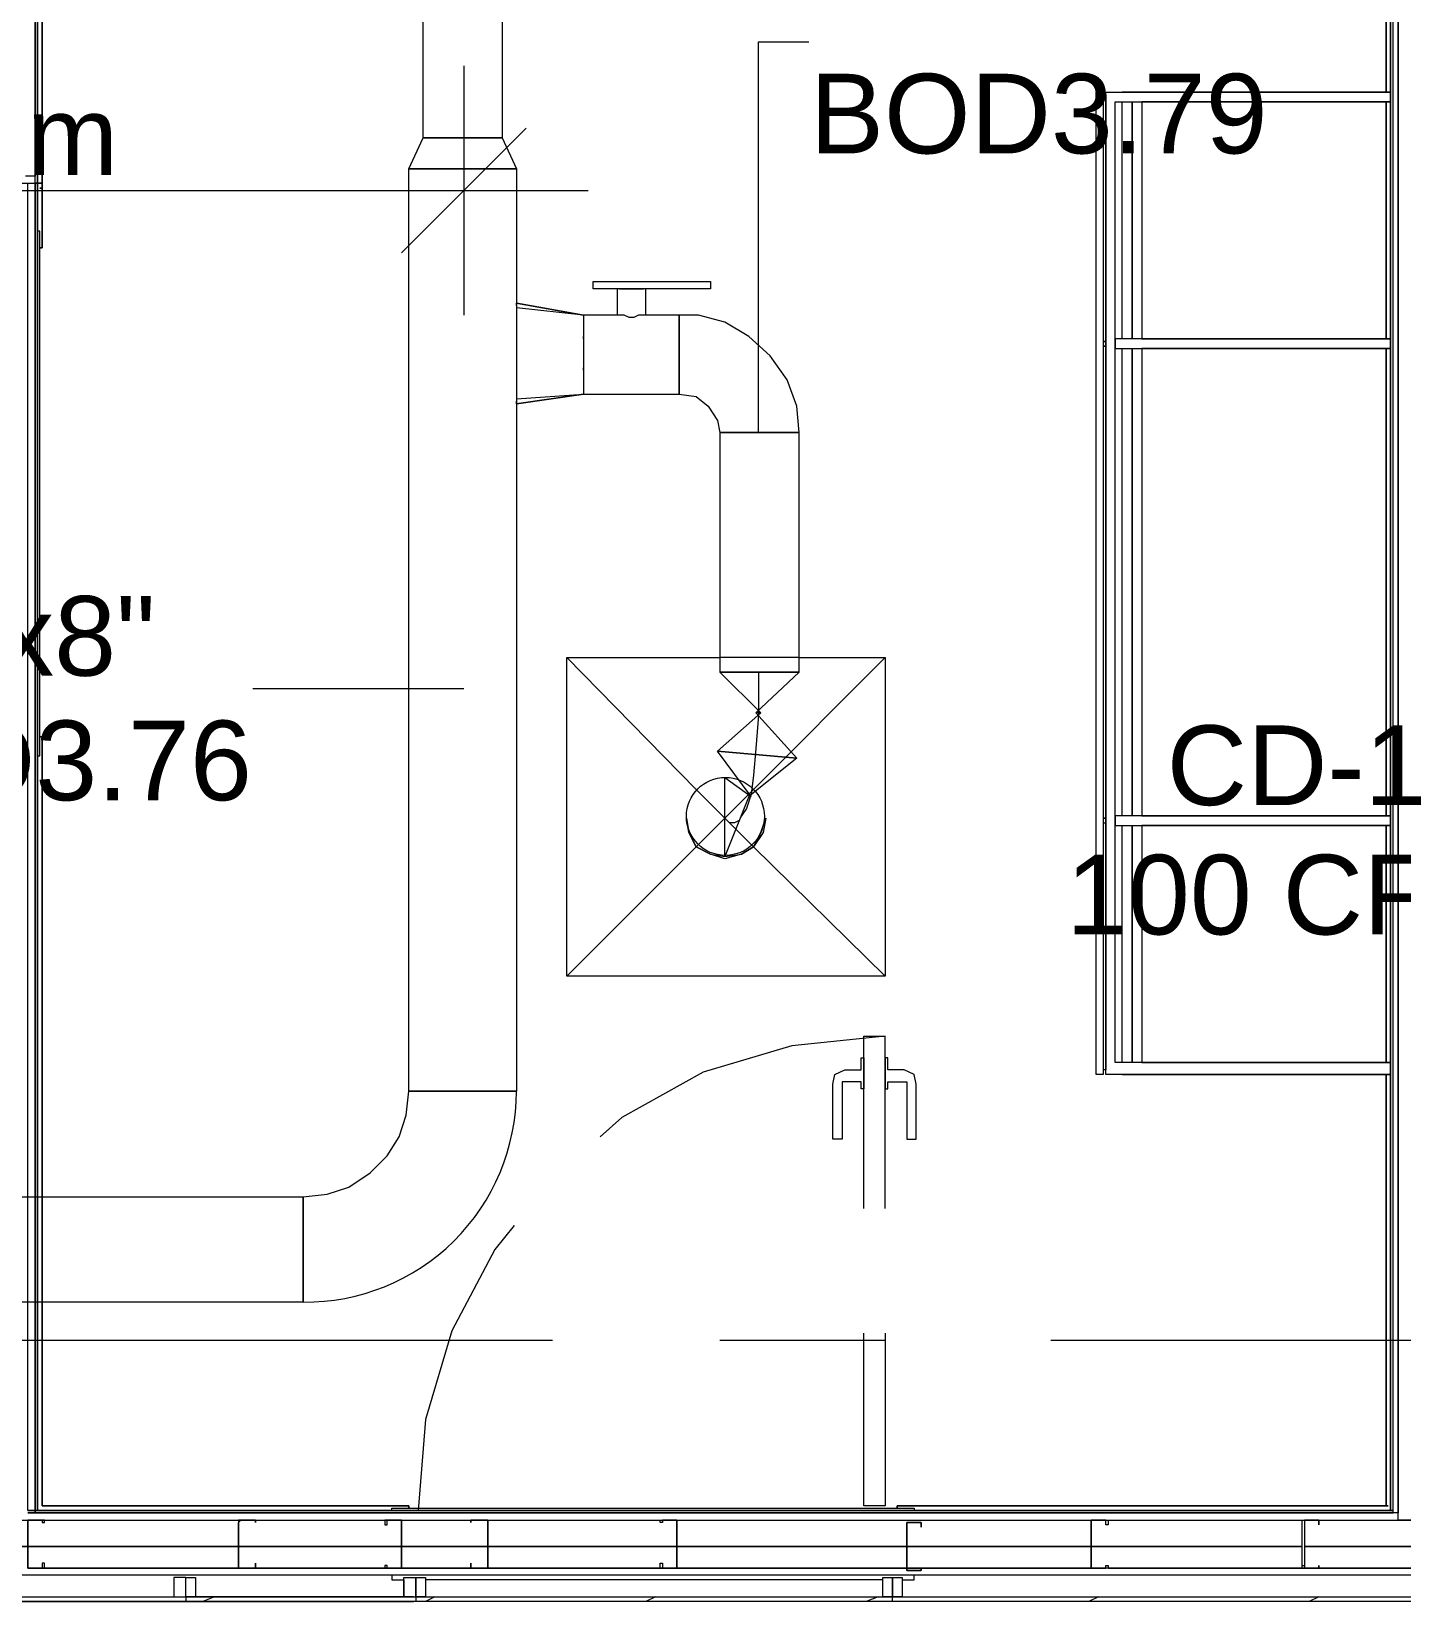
# Model space of a CAD drawing. Header units: metres. Extents: x 39 to 278, y -7 to 151.
# Drawn here: x 100.828 to 103.45, y 24.818 to 27.822 of the extents above; entities that cross this region are included whole.
import ezdxf

# ---------------------------------------------------------------- set-up
doc = ezdxf.new("R2010")
doc.units = ezdxf.units.M
doc.layers.add('HVAC - Ductos', color=5, linetype='Continuous', lineweight=50)
doc.layers.add('PDF_Geometry', color=7, linetype='Continuous', true_color=0xaaaaaa)
doc.layers.add('PDF_Text', color=7, linetype='Continuous')
doc.styles.add('PDF Helvetica', font='')
doc.styles.get('PDF Helvetica').set_extended_font_data('Helvetica')

msp = doc.modelspace()

# ---------------------------------------------------------------- linework, layer by layer
at = {"layer": 'HVAC - Ductos', "lineweight": 0}
for points in [[(101.5772, 27.6183), (101.5772, 34.0166), (101.7285, 34.0166), (101.7285, 27.6183)], [(101.7285, 27.6183), (101.756, 27.5587), (101.5498, 27.5587), (101.5772, 27.6183)], [(101.5498, 25.7941), (101.5498, 27.5587), (101.756, 27.5587), (101.756, 25.7941)], [(102.1272, 27.3433), (102.1272, 27.3295), (101.9026, 27.3295), (101.9026, 27.3433)], [(101.8843, 27.2333), (101.8843, 27.2378)], [(101.8843, 27.1737), (101.8843, 27.1783)], [(101.756, 27.1141), (101.756, 27.1095)], [(102.2971, 26.5961), (102.2876, 26.5961), (102.2742, 26.5961), (102.26, 26.5961), (102.2418, 26.5961), (102.2189, 26.5961), (102.2006, 26.5961), (102.1822, 26.5961), (102.1685, 26.5961), (102.1547, 26.5961), (102.1455, 26.5961), (102.1547, 26.5961), (102.1685, 26.5961), (102.1822, 26.5961), (102.2006, 26.5961), (102.2189, 26.5961), (102.2418, 26.5961), (102.26, 26.5961), (102.2742, 26.5961), (102.2876, 26.5961)], [(102.233, 26.3165), (102.2281, 26.2891), (102.2098, 26.2615), (102.1868, 26.2478), (102.1547, 26.2387), (102.1272, 26.2478), (102.0998, 26.2615), (102.086, 26.2891), (102.0814, 26.3165), (102.086, 26.2891), (102.0998, 26.2615), (102.1272, 26.2478), (102.1547, 26.2432), (102.1868, 26.2478), (102.2098, 26.2615), (102.2235, 26.2891)], [(101.348, 25.3907), (96.2009, 25.3907), (96.2009, 25.5924), (101.348, 25.5924)]]:
    msp.add_lwpolyline(points, close=True, dxfattribs=at)
for points in [[(102.2189, 27.0545), (102.2418, 27.0545), (102.26, 27.0545), (102.2742, 27.0545), (102.2876, 27.0545), (102.2971, 27.0545), (102.2924, 27.1049), (102.2742, 27.1553), (102.2418, 27.2011), (102.2006, 27.2378), (102.1547, 27.2653), (102.1044, 27.2791), (102.0676, 27.2791), (102.0676, 27.2699), (102.0676, 27.2561), (102.0676, 27.2424), (102.0676, 27.2241), (102.0676, 27.2057), (102.0676, 27.1828), (102.0676, 27.1645), (102.0676, 27.1507), (102.0676, 27.137), (102.0676, 27.1324), (102.0676, 27.1278), (102.0998, 27.1233), (102.1226, 27.1049), (102.141, 27.0774), (102.1455, 27.0545), (102.1547, 27.0545), (102.1685, 27.0545), (102.1822, 27.0545), (102.2006, 27.0545), (102.2189, 27.0545), (102.2189, 27.8016), (102.3153, 27.8016)], [(101.6552, 27.7557), (101.6552, 27.5174), (101.6552, 27.2791)], [(101.7743, 27.6365), (101.6552, 27.5174), (101.536, 27.3983)], [(99.446, 27.5174), (101.8935, 27.5174)], [(101.9485, 27.3295), (101.9485, 27.2791), (101.8843, 27.2791), (101.8843, 27.2745), (101.8843, 27.2699), (101.8843, 27.2561), (101.8843, 27.2424), (101.8843, 27.2241), (101.8843, 27.2057), (101.8843, 27.1828), (101.8843, 27.1645), (101.8843, 27.1553), (101.8843, 27.1507), (101.8843, 27.137), (101.8843, 27.1324), (101.8843, 27.1278), (102.0676, 27.1278), (102.0676, 27.1324), (102.0676, 27.137), (102.0676, 27.1507), (102.0676, 27.1645), (102.0676, 27.1828), (102.0676, 27.2057), (102.0676, 27.2241), (102.0676, 27.2424), (102.0676, 27.2561), (102.0676, 27.2699), (102.0676, 27.2791), (102.0035, 27.2791), (102.0035, 27.3295)], [(101.9531, 27.3295), (101.9576, 27.3295), (101.9622, 27.3295), (101.9714, 27.3295), (101.976, 27.3295), (101.9806, 27.3295), (101.9897, 27.3295), (101.9943, 27.3295), (101.9989, 27.3295)], [(101.756, 27.2974), (101.756, 27.302), (101.8843, 27.2791), (101.756, 27.302), (101.756, 27.2974), (101.756, 27.2928), (101.756, 27.2883), (101.756, 27.2791)], [(101.8843, 27.2791), (101.756, 27.2928)], [(101.8843, 27.2791), (101.8843, 27.2791)], [(102.0035, 27.2791), (101.9989, 27.2791), (101.9943, 27.2791), (101.9897, 27.2791), (101.9806, 27.2745), (101.9714, 27.2745), (101.9622, 27.2791), (101.9576, 27.2791), (101.9531, 27.2791), (101.9485, 27.2791)], [(101.756, 27.2745), (101.756, 27.2607), (101.756, 27.2516), (101.756, 27.247), (101.756, 27.2378), (101.756, 27.2241), (101.756, 27.2195), (101.756, 27.2149), (101.756, 27.192), (101.756, 27.1874), (101.756, 27.1828), (101.756, 27.1691), (101.756, 27.1599), (101.756, 27.1553), (101.756, 27.1507), (101.756, 27.1324)], [(101.8843, 27.2745), (101.8843, 27.2699)], [(101.8843, 27.2607), (101.8843, 27.2561)], [(101.8843, 27.2057), (101.8843, 27.2011)], [(101.756, 27.1278), (101.756, 27.1187), (101.8843, 27.1278)], [(101.756, 27.1095), (101.8843, 27.1278), (101.756, 27.1095)], [(101.8843, 27.1324), (101.8843, 27.1324)], [(102.2143, 26.5182), (102.2924, 26.4311), (102.141, 26.4449), (102.2235, 26.5182), (102.2143, 26.5182), (102.2971, 26.5961), (102.2971, 27.0545), (102.2876, 27.0545), (102.2742, 27.0545), (102.26, 27.0545), (102.2418, 27.0545), (102.2189, 27.0545), (102.2006, 27.0545), (102.1822, 27.0545), (102.1685, 27.0545), (102.1547, 27.0545), (102.1455, 27.0545), (102.1455, 26.5961), (102.2971, 26.5961), (102.1455, 26.5961), (102.2235, 26.5182)], [(102.2971, 26.6237), (102.4618, 26.6237), (102.4618, 26.0141), (101.8522, 26.0141), (101.8522, 26.6237), (102.1455, 26.6237)], [(102.0998, 26.3715), (101.8522, 26.6237)], [(102.2971, 26.6237), (102.1455, 26.6237)], [(102.2098, 26.3715), (102.4618, 26.6237)], [(102.2189, 26.5961), (102.2189, 26.5137), (102.2143, 26.4495), (102.2098, 26.3991), (102.2052, 26.3624), (102.196, 26.3349), (102.1868, 26.3211), (102.1822, 26.3119), (102.1731, 26.3074), (102.1639, 26.3074), (102.1593, 26.3119), (102.1547, 26.3165)], [(101.6552, 26.5641), (101.2518, 26.5641)], [(102.2006, 26.3578), (102.1547, 26.2432), (102.1547, 26.3945), (102.2052, 26.3578), (102.141, 26.4449), (102.2924, 26.4311), (102.2006, 26.3578), (102.2052, 26.3578)], [(102.0998, 26.2615), (102.2098, 26.3715)], [(102.2098, 26.2615), (102.0998, 26.3715)], [(102.1547, 26.3165), (102.1547, 26.3165)], [(101.8522, 26.0141), (102.0998, 26.2615)], [(102.4618, 26.0141), (102.2098, 26.2615)], [(101.348, 25.5924), (101.3939, 25.597), (101.4352, 25.6107), (101.4764, 25.6382), (101.5085, 25.6703), (101.5314, 25.707), (101.5452, 25.7482), (101.5498, 25.7941)], [(101.5498, 25.7941), (101.756, 25.7941)], [(101.348, 25.3907), (101.348, 25.5924)]]:
    msp.add_lwpolyline(points, dxfattribs=at)
msp.add_circle((102.1559, 26.3199), 0.0746, dxfattribs=at)
msp.add_arc((101.3522, 25.7945), 0.4038, 269.4085, 359.9432, dxfattribs=at)
at = {"layer": 'PDF_Geometry', "lineweight": 0}
for points in [[(99.9043, 27.5311), (100.8348, 27.5311), (100.8393, 27.5311), (100.8393, 29.117), (100.8348, 29.117), (100.8348, 30.1162), (100.8348, 30.2033), (100.8348, 30.1162), (100.8348, 29.117), (100.8348, 27.5449), (100.821, 27.5449)], [(100.821, 24.9919), (100.821, 27.5311), (100.8348, 27.5311), (100.8348, 29.117), (100.8393, 29.117), (100.8439, 29.117), (100.8485, 29.117), (100.8439, 29.117), (100.8485, 29.117), (100.8439, 29.117), (100.8393, 29.117), (100.8393, 30.1162), (100.8393, 30.2033), (100.8393, 30.1162), (100.8393, 30.0933)], [(100.821, 24.9736), (103.443, 24.9736), (103.443, 30.1071)], [(100.821, 24.9919), (103.4288, 24.9919), (103.4288, 30.0933), (103.4288, 27.7053), (103.4288, 30.0933), (103.4288, 27.7053), (103.4288, 30.0887), (101.9072, 30.0887), (103.4288, 30.0887), (103.4288, 27.7053), (103.4288, 30.0933), (103.4288, 27.7053), (103.4288, 30.0933), (101.9072, 30.0933), (103.227, 30.0933)], [(100.908, 30.0933), (101.9072, 30.0933), (101.9072, 30.0841), (100.908, 30.0841), (100.908, 30.0933), (100.8393, 30.0933), (103.4288, 30.0933), (103.4288, 24.9919), (103.4335, 24.9919), (103.4335, 30.0933), (103.4288, 30.0933)], [(103.4201, 30.0841), (103.4201, 27.7053)], [(103.4201, 27.7053), (103.4201, 30.0841)], [(100.821, 24.9873), (100.8348, 24.9873), (100.8348, 24.9919), (100.821, 24.9919), (100.8348, 24.9919), (100.8348, 24.9873), (103.4335, 24.9873), (103.4335, 24.9919), (103.4288, 24.9919), (100.8348, 24.9919), (100.8393, 24.9919), (101.5176, 24.9919), (100.8393, 24.9919), (101.5176, 24.9919), (100.8393, 24.9919), (100.8393, 26.4357), (100.8393, 24.9919), (100.8393, 26.4357), (100.8393, 24.9919), (100.8393, 27.5311), (100.8439, 27.5311), (100.8485, 27.5311), (100.8439, 27.5311), (100.8393, 27.5311), (100.8393, 27.6549), (100.8393, 29.117)], [(100.8393, 29.117), (100.8393, 27.5311), (100.8393, 29.117)], [(100.8393, 29.117), (100.8393, 27.5311), (100.8393, 29.117)], [(100.8393, 29.117), (100.8393, 27.5311), (100.8393, 29.117)], [(100.8393, 29.117), (100.8393, 27.5311), (100.8393, 29.117)], [(100.8485, 27.5311), (100.8485, 29.117)], [(100.8485, 27.5311), (100.8485, 29.117)], [(102.8835, 27.7007), (102.8788, 27.7007), (102.8835, 27.7007), (102.8835, 27.2287), (102.8835, 27.2195), (102.8788, 27.2195), (102.8835, 27.2195), (102.8835, 26.3165), (102.8788, 26.3165), (102.8835, 26.3165), (102.8835, 26.3074)], [(102.9153, 25.8261), (103.4288, 25.8261), (102.8835, 25.8261), (102.8835, 25.8491), (102.8835, 27.687), (102.8835, 27.7053), (103.4288, 27.7053), (102.9153, 27.7053)], [(102.9342, 27.7053), (102.9524, 27.7053)], [(102.9018, 27.2333), (102.9018, 27.687)], [(102.9153, 27.2333), (102.9153, 27.687), (102.9342, 27.687), (102.9342, 27.2333), (102.9342, 27.687)], [(103.4288, 27.687), (103.4288, 27.2333)], [(103.4288, 27.2333), (103.4288, 27.687)], [(103.4288, 27.687), (103.4288, 27.2333)], [(103.4288, 27.2333), (103.4288, 27.687)], [(99.9043, 27.5311), (100.8393, 27.5311), (100.8393, 24.9919), (100.8393, 26.4357), (100.8393, 24.9919), (100.8393, 26.4357), (100.8393, 24.9919), (100.821, 24.9919)], [(100.711, 27.5311), (100.8393, 27.5311), (100.8348, 27.5311), (100.8348, 27.5449), (100.8164, 27.5449)], [(100.8393, 27.5311), (100.8393, 27.5311)], [(100.8393, 27.4395), (100.8393, 27.5311), (100.8393, 27.4395)], [(100.8393, 27.5311), (100.8393, 27.5311)], [(100.8393, 27.5311), (100.8393, 27.5311)], [(100.8393, 27.4395), (100.8393, 27.5311), (100.8393, 27.4395)], [(100.8393, 27.5311), (100.8393, 27.5311)], [(100.8393, 27.5311), (100.8393, 27.5311)], [(100.8393, 27.5266), (100.8393, 27.5266)], [(100.8393, 27.5266), (100.8393, 27.5266)], [(100.8485, 27.5311), (100.8485, 27.4074)], [(100.8485, 27.5311), (100.8485, 27.5311)], [(100.8485, 27.5311), (100.8485, 27.5311)], [(100.8485, 27.4074), (100.8485, 27.5311)], [(100.8485, 27.5311), (100.8485, 27.4074)], [(100.8485, 27.5311), (100.8485, 27.4074)], [(100.8485, 27.522), (100.8485, 27.522)], [(100.8485, 27.522), (100.8485, 27.522)], [(100.8485, 27.522), (100.8485, 27.522)], [(100.8485, 27.522), (100.8485, 27.522)], [(100.8485, 27.4074), (100.8439, 27.4074)], [(100.8439, 27.4074), (100.8485, 27.4074)], [(100.8485, 27.4074), (100.8485, 27.4074)], [(100.8485, 27.4074), (100.8485, 27.4074)], [(102.9018, 26.3211), (102.9018, 27.2149)], [(102.9153, 26.3211), (102.9153, 27.2149)], [(103.4288, 27.2149), (103.4288, 26.3211)], [(103.4288, 26.3211), (103.4288, 27.2149)], [(103.4288, 27.2149), (103.4288, 26.3211)], [(103.4288, 26.3211), (103.4288, 27.2149)], [(100.8485, 26.4724), (100.8485, 26.4724)], [(102.8788, 26.3074), (102.8835, 26.3074), (102.8835, 25.8353), (102.8788, 25.8353)], [(102.9342, 25.8491), (102.9342, 26.3028), (102.9342, 25.8491), (102.9153, 25.8491), (102.9153, 26.3028)], [(103.4288, 26.3028), (103.4288, 25.8491)], [(103.4288, 25.8491), (103.4288, 26.3028)], [(103.4288, 26.3028), (103.4288, 25.8491)], [(103.4288, 25.8491), (103.4288, 26.3028)], [(102.4618, 25.5695), (102.4618, 25.8995), (102.2829, 25.8811), (102.1135, 25.8307), (101.9576, 25.7437), (101.9164, 25.707)], [(102.4206, 25.5695), (102.4206, 25.8995), (102.4618, 25.8995)], [(102.9524, 25.8261), (102.9342, 25.8261)], [(103.4288, 25.8261), (103.4288, 24.9919), (103.4288, 25.8261)], [(103.4288, 25.8261), (103.4288, 24.9919), (103.4288, 25.8261)], [(103.5388, 24.9919), (103.5388, 25.2578), (103.5388, 25.6382), (103.5388, 25.2578), (103.5388, 24.9873), (103.5388, 24.9736), (103.443, 24.9736), (103.443, 24.9873), (100.821, 24.9873)], [(101.7514, 25.5373), (101.7147, 25.4915), (101.6322, 25.3357), (101.5818, 25.1661), (101.5681, 24.9919)], [(102.4618, 25.3311), (102.4618, 25.0011), (102.4206, 25.0011), (102.4206, 25.3311)], [(101.8248, 25.3174), (100.5552, 25.3174)], [(102.4618, 25.3174), (102.1455, 25.3174)], [(104.0477, 25.3174), (102.7783, 25.3174)], [(101.5498, 25.0011), (101.5498, 25.0011)], [(101.5498, 25.0011), (101.5498, 25.0011)], [(102.4847, 25.0011), (102.4847, 25.0011)], [(102.4847, 25.0011), (102.4847, 25.0011)], [(98.6622, 24.9736), (103.5388, 24.9736), (103.5388, 24.9232), (103.2642, 24.9232), (103.5388, 24.9232), (103.5388, 24.882), (103.2912, 24.882), (103.5388, 24.882), (103.5388, 24.8682), (98.5522, 24.8682)], [(103.5388, 24.9873), (103.5388, 24.8682), (98.6622, 24.8682)], [(101.6689, 24.9691), (101.6689, 24.9691)], [(102.5171, 24.9919), (103.4288, 24.9919), (102.5171, 24.9919)], [(102.5171, 24.9919), (103.4288, 24.9919), (102.5171, 24.9919)], [(103.2912, 24.9645), (103.2912, 24.9645)], [(102.5306, 24.9599), (102.5306, 24.9599)], [(101.6689, 24.8911), (101.6689, 24.8911)], [(101.701, 24.882), (101.701, 24.882)], [(101.701, 24.882), (101.701, 24.882)], [(102.0631, 24.882), (102.0631, 24.882)], [(102.0631, 24.882), (102.0631, 24.882)], [(102.5029, 24.8774), (102.5029, 24.8774)], [(102.5029, 24.8774), (102.5029, 24.8774)], [(102.5306, 24.882), (102.5306, 24.882)], [(102.8559, 24.882), (102.8559, 24.882)], [(102.8559, 24.882), (102.8559, 24.882)], [(103.2642, 24.882), (103.2642, 24.882)], [(103.2912, 24.8865), (103.2912, 24.8865)], [(101.5589, 24.8269), (101.5406, 24.8269), (101.1418, 24.8269), (101.1235, 24.8269), (101.1235, 24.8636), (101.1006, 24.8636), (101.1006, 24.8269), (101.1235, 24.8269), (101.1235, 24.8636), (101.1418, 24.8636), (101.1418, 24.8269)], [(102.4942, 24.8591), (102.5171, 24.8591), (102.5171, 24.8682), (101.5176, 24.8682), (101.5176, 24.8591), (101.5406, 24.8591), (101.5406, 24.8269), (101.5406, 24.8636), (101.5635, 24.8636), (101.5635, 24.8269), (101.5635, 24.8636), (101.5818, 24.8636), (101.5818, 24.8269), (101.5635, 24.8269), (102.4753, 24.8269), (103.5253, 24.8269), (103.58, 24.8269), (103.58, 24.8177), (103.5253, 24.8177), (102.4753, 24.8177), (102.4753, 24.8269)], [(102.457, 24.8591), (101.5818, 24.8591)], [(97.5301, 24.8269), (97.5301, 24.8177), (97.5301, 24.8269), (98.731, 24.8269), (98.731, 24.8177), (98.731, 24.8269), (99.9318, 24.8269), (99.9318, 24.8177), (98.731, 24.8177), (97.5301, 24.8177), (98.731, 24.8177), (99.9318, 24.8177), (101.1235, 24.8177), (101.5589, 24.8177)], [(99.9501, 24.8269), (101.1006, 24.8269)], [(101.1235, 24.8269), (101.1235, 24.8177)], [(101.1785, 24.8269), (101.1556, 24.8177)], [(101.5635, 24.8269), (101.5635, 24.8177)], [(103.58, 24.8177), (103.5253, 24.8177), (102.4753, 24.8177), (101.5635, 24.8177)], [(101.6001, 24.8269), (101.5818, 24.8177)], [(102.0218, 24.8269), (102.0035, 24.8177)], [(102.4483, 24.8269), (102.4253, 24.8177)], [(102.4942, 24.8269), (103.5253, 24.8269), (103.5253, 24.8177)], [(102.87, 24.8269), (102.8512, 24.8177)], [(103.2912, 24.8269), (103.2729, 24.8177)]]:
    msp.add_lwpolyline(points, dxfattribs=at)
for points in [[(103.4201, 30.0841), (103.4201, 27.7053)], [(103.4335, 24.9873), (103.4335, 30.0933), (103.443, 30.0933), (103.443, 24.9873)], [(100.8485, 29.117), (100.8485, 27.5311)], [(102.8653, 27.7053), (102.8788, 27.7053), (102.8788, 25.8261), (102.8653, 25.8261)], [(103.4288, 26.3211), (102.9018, 26.3211), (102.9018, 26.3028), (103.4288, 26.3028), (102.9524, 26.3028), (102.9524, 25.8491), (103.4288, 25.8491), (102.9018, 25.8491), (102.9018, 27.687), (103.4288, 27.687), (102.9524, 27.687), (102.9524, 27.2333), (103.4288, 27.2333), (102.9018, 27.2333), (102.9018, 27.2149), (103.4288, 27.2149), (102.9524, 27.2149), (102.9524, 26.3211)], [(103.4201, 27.687), (103.4201, 27.2333)], [(103.4201, 27.687), (103.4201, 27.2333)], [(103.4288, 27.687), (103.4288, 27.2333)], [(103.4288, 27.687), (103.4288, 27.2333)], [(100.8348, 27.5311), (100.8348, 24.9919)], [(100.8393, 26.4357), (100.8439, 26.4357), (100.8439, 27.4395), (100.8393, 27.4395), (100.8393, 27.5311), (100.8393, 27.4395), (100.8393, 27.5266), (100.8393, 27.4395), (100.8393, 27.5311), (100.8393, 27.4395)], [(100.8485, 27.4074), (100.8439, 27.4074), (100.8485, 27.4074), (100.8485, 27.5311)], [(100.8485, 27.522), (100.8439, 27.522)], [(102.8788, 27.2287), (102.8835, 27.2287)], [(102.9342, 27.2149), (102.9342, 26.3211)], [(103.4201, 27.2149), (103.4201, 26.3211)], [(103.4201, 27.2149), (103.4201, 26.3211)], [(103.4288, 27.2149), (103.4288, 26.3211)], [(103.4288, 27.2149), (103.4288, 26.3211)], [(100.8439, 26.4724), (100.8485, 26.4724), (100.8485, 25.0011), (100.8485, 26.4724)], [(100.8439, 26.4724), (100.8485, 26.4724), (100.8485, 25.0011), (100.8485, 26.4724)], [(103.4201, 26.3028), (103.4201, 25.8491)], [(103.4201, 26.3028), (103.4201, 25.8491)], [(103.4288, 26.3028), (103.4288, 25.8491)], [(103.4288, 26.3028), (103.4288, 25.8491)], [(102.3794, 25.8123), (102.3794, 25.8078), (102.3794, 25.7024), (102.3612, 25.7024), (102.3612, 25.8078), (102.3653, 25.8261), (102.3842, 25.8353), (102.4159, 25.8353), (102.4159, 25.8582), (102.4206, 25.8582), (102.4206, 25.7987), (102.4159, 25.7987), (102.4159, 25.8123), (102.3842, 25.8123)], [(102.5029, 25.8123), (102.5029, 25.8078), (102.5029, 25.7024), (102.5211, 25.7024), (102.5211, 25.8078), (102.5171, 25.8261), (102.4982, 25.8353), (102.4665, 25.8353), (102.4665, 25.8582), (102.4618, 25.8582), (102.4618, 25.7987), (102.4665, 25.7987), (102.4665, 25.8123), (102.4982, 25.8123)], [(103.4201, 25.8261), (103.4201, 25.0011)], [(103.4201, 25.8261), (103.4201, 25.0011)], [(103.4288, 25.8261), (103.4288, 24.9919)], [(103.4288, 25.8261), (103.4288, 24.9919)], [(101.5498, 24.9965), (101.5498, 25.0011), (100.8485, 25.0011), (101.5498, 25.0011)], [(101.5498, 24.9965), (101.5498, 25.0011), (100.8485, 25.0011), (101.5498, 25.0011)], [(101.5176, 24.9965), (102.5171, 24.9965), (102.5171, 24.9919), (101.5176, 24.9919)], [(102.4847, 25.0011), (103.4241, 25.0011), (102.4847, 25.0011), (102.4847, 24.9965)], [(102.4847, 25.0011), (103.4241, 25.0011), (102.4847, 25.0011), (102.4847, 24.9965)], [(100.853, 24.9736), (100.821, 24.9736), (100.821, 24.9691), (100.821, 24.882), (100.853, 24.882), (100.853, 24.8911), (100.8485, 24.8911), (100.8485, 24.882), (100.821, 24.882), (100.821, 24.9691), (100.821, 24.9736), (100.8485, 24.9736), (100.8485, 24.9691), (100.853, 24.9691)], [(100.8393, 24.9919), (101.5176, 24.9919)], [(100.8393, 24.9919), (101.5176, 24.9919)], [(101.2564, 24.9736), (101.2289, 24.9736), (101.2243, 24.9736), (101.2243, 24.9691), (101.2243, 24.882), (101.2289, 24.882), (101.2564, 24.882), (101.2564, 24.8911), (101.2564, 24.882), (101.2289, 24.882), (101.2243, 24.882), (101.2243, 24.9691), (101.2289, 24.9736), (101.2564, 24.9736), (101.2564, 24.9691)], [(101.5039, 24.882), (101.536, 24.882), (101.536, 24.9691), (101.536, 24.9736), (101.5039, 24.9736), (101.5039, 24.9645), (101.5085, 24.9645), (101.5085, 24.9736), (101.536, 24.9736), (101.536, 24.9691), (101.536, 24.882), (101.5085, 24.882), (101.5085, 24.8865), (101.5039, 24.8865)], [(101.6689, 24.9691), (101.6689, 24.9736)], [(101.701, 24.9736), (101.701, 24.9691), (101.701, 24.882), (101.6689, 24.882), (101.6689, 24.8911), (101.6689, 24.882), (101.701, 24.882), (101.701, 24.9691), (101.701, 24.9736), (101.6689, 24.9736)], [(102.0631, 24.9736), (102.0631, 24.9691), (102.0631, 24.882), (102.031, 24.882), (102.031, 24.8911), (102.0356, 24.8911), (102.0356, 24.882), (102.0631, 24.882), (102.0631, 24.9691), (102.0631, 24.9736), (102.0356, 24.9736), (102.0356, 24.9691), (102.031, 24.9691), (102.031, 24.9736)], [(102.5029, 24.8774), (102.5029, 24.9645), (102.5029, 24.9691), (102.5306, 24.9691), (102.5306, 24.9599), (102.5306, 24.9691), (102.5029, 24.9691), (102.5029, 24.9645), (102.5029, 24.8774), (102.5306, 24.8774)], [(102.5171, 24.9919), (103.4288, 24.9919)], [(102.5171, 24.9919), (103.4288, 24.9919)], [(102.8559, 24.882), (102.8559, 24.9691), (102.8559, 24.9736), (102.8883, 24.9736), (102.8883, 24.9645), (102.8835, 24.9645), (102.8835, 24.9736), (102.8559, 24.9736), (102.8559, 24.9691), (102.8559, 24.882), (102.8835, 24.882), (102.8835, 24.8865), (102.8883, 24.8865), (102.8883, 24.882)], [(103.2642, 24.882), (103.2594, 24.882), (103.2594, 24.9691), (103.2594, 24.9736), (103.2642, 24.9736), (103.2912, 24.9736), (103.2912, 24.9645), (103.2912, 24.9736), (103.2642, 24.9736), (103.2642, 24.9691), (103.2642, 24.882), (103.2912, 24.882)], [(100.0097, 24.9232), (100.413, 24.9232), (100.821, 24.9232), (101.2243, 24.9232), (101.536, 24.9232), (101.701, 24.9232), (102.0631, 24.9232), (102.5029, 24.9232), (102.8559, 24.9232), (103.2594, 24.9232), (102.8559, 24.9232), (102.5029, 24.9232), (102.0631, 24.9232), (101.701, 24.9232), (101.536, 24.9232), (101.2243, 24.9232), (100.821, 24.9232), (100.413, 24.9232)], [(101.2289, 24.882), (100.8485, 24.882)], [(101.5085, 24.882), (101.2564, 24.882)], [(101.6689, 24.882), (101.536, 24.882)], [(102.0356, 24.882), (101.701, 24.882)], [(102.8559, 24.882), (102.5029, 24.882), (102.0631, 24.882), (102.5029, 24.882)], [(102.5306, 24.882), (102.5306, 24.8774)], [(103.2642, 24.882), (102.8883, 24.882)], [(103.2912, 24.8865), (103.2912, 24.882)], [(102.457, 24.8269), (102.457, 24.8636), (102.4753, 24.8636), (102.4753, 24.8269)], [(102.4753, 24.8269), (102.4753, 24.8636), (102.4942, 24.8636), (102.4942, 24.8269)], [(99.9318, 24.8177), (99.9318, 24.8269), (101.1235, 24.8269), (101.5635, 24.8269), (101.5635, 24.8177), (101.1235, 24.8177)]]:
    msp.add_lwpolyline(points, close=True, dxfattribs=at)
at = {"layer": 'PDF_Geometry', "color": 254, "lineweight": 0, "true_color": 0xd2d2d2}
for points in [[(100.8348, 24.9736), (100.8348, 24.9736)], [(101.701, 24.9553), (101.701, 24.9553)], [(101.2472, 24.882), (101.2472, 24.882)], [(103.2594, 24.8865), (103.2642, 24.8865)]]:
    msp.add_lwpolyline(points, dxfattribs=at)

# ---------------------------------------------------------------- texts
at = {"layer": 'PDF_Text', "lineweight": 0, "attachment_point": 4, "style": 'PDF Helvetica'}
for s, insert, char_height in [('BOD3.79', (102.3172, 27.6634), 0.15247), ('1.97 m', (100.3509, 27.6215), 0.15059), ('8"x8"', (100.5709, 26.6642), 0.15247), ('BOD3.76', (100.3738, 26.4259), 0.15247), ('CD-1', (103.0002, 26.4167), 0.15247), ('100 CFM', (102.8077, 26.1692), 0.15247)]:
    msp.add_mtext(s, dxfattribs=dict(at, insert=insert, char_height=char_height))

doc.saveas('drawing.dxf')
